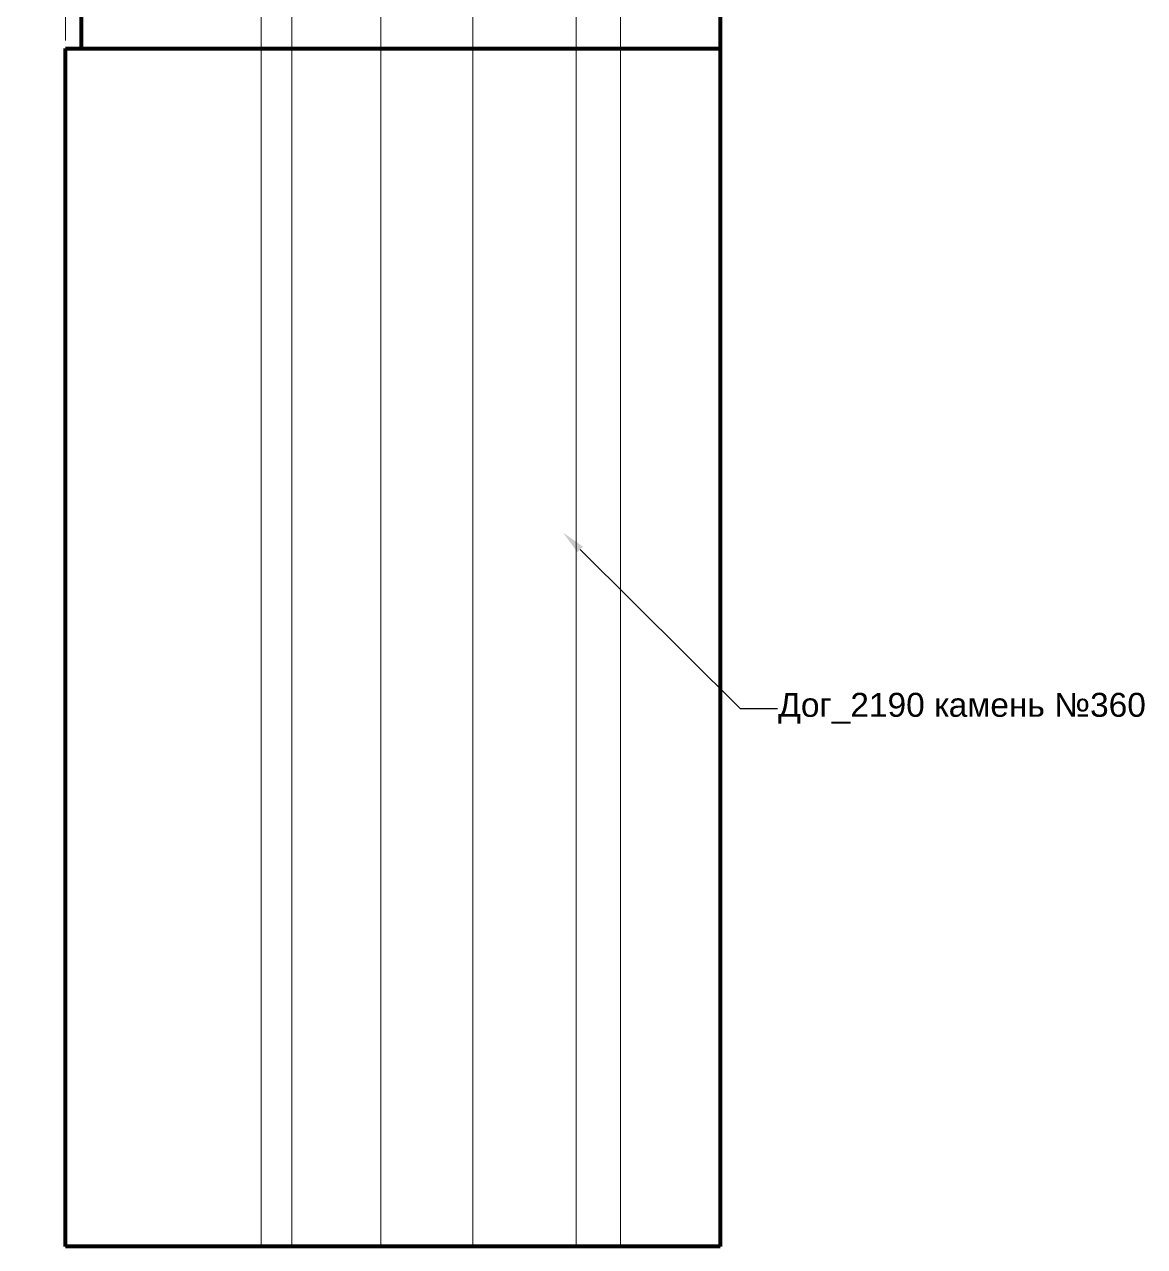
# Model space of a CAD drawing. Header units: millimetres. Extents: x 305 to 875, y -9648 to -9268.
# Drawn here: x 531.3 to 671.5, y -9550.7 to -9397.7 of the extents above; entities that cross this region are included whole.
import ezdxf
from ezdxf import colors
from ezdxf.entities.mleader import LeaderData, LeaderLine
from ezdxf.math import Vec2, Vec3

# ---------------------------------------------------------------- set-up
doc = ezdxf.new("R2010")
doc.units = ezdxf.units.MM
for name, color, linetype, lineweight in [('дверь ОБРАМЛЕНИЕ Пр_№360_Ном._пера__7', 7, 'Continuous', 13), ('линия 15', 7, 'Continuous', 15), ('линия 50', 1, 'Continuous', 100), ('тонкие_Ном._пера__21', 7, 'Continuous', 5)]:
    doc.layers.add(name, color=color, linetype=linetype, lineweight=lineweight)
doc.styles.get("Standard").update_dxf_attribs({"font": 'arial.ttf'})
doc.dimstyles.new('M_1', dxfattribs={"dimtxt": 1.8, "dimasz": 1, "dimexe": 1, "dimexo": 1, "dimgap": 0.6, "dimtad": 1, "dimdec": 0, "dimdsep": 46, "dimtxsty": 'Standard', "dimblk": 'ARCHTICK', "dimcen": -5, "dimclrd": 7, "dimclre": 7, "dimclrt": 7, "dimadec": 0, "dimazin": 0, "dimtfac": 1, "dimtdec": 0, "dimtmove": 0, "dimatfit": 3, "dimfxl": 1, "dimtolj": 1, "dimtzin": 0, "dimlwd": 5, "dimlwe": 5, "dimarcsym": 0})

# ---------------------------------------------------------------- blocks, each defined once
blk = doc.blocks.new('_ArchTick')
at = {"color": 0, "linetype": 'ByBlock', "const_width": 0.15}
blk.add_lwpolyline([(-0.5, -0.5), (0.5, 0.5)], dxfattribs=at)
blk = doc.blocks.new('*D46')
at = {"layer": 'Defpoints', "color": 0, "ltscale": 1000, "transparency": 16777216}
for p in [(618.38, -9380.99), (538.38, -9400.71), (618.38, -9400.71)]:
    blk.add_point(p, dxfattribs=at)
at = {"layer": 'линия 15', "color": 7, "lineweight": 5, "ltscale": 1000, "transparency": 16777216}
for p, q in [((538.38, -9399.71), (538.38, -9379.99)), ((618.38, -9399.71), (618.38, -9379.99)), ((538.38, -9380.99), (618.38, -9380.99))]:
    blk.add_line(p, q, dxfattribs=at)
at = {"layer": 'линия 15', "color": 7, "lineweight": 5, "ltscale": 1000, "transparency": 16777216, "rotation": 180}
blk.add_blockref('_ArchTick', (538.38, -9380.99), dxfattribs=at)
at = {"layer": 'линия 15', "color": 7, "lineweight": 5, "ltscale": 1000, "transparency": 16777216}
blk.add_blockref('_ArchTick', (618.38, -9380.99), dxfattribs=at)
at = {"layer": 'линия 15', "color": 7, "ltscale": 1000, "transparency": 16777216, "insert": (578.38, -9379.47), "char_height": 1.8, "attachment_point": 5}
blk.add_mtext('\\A1;80', dxfattribs=at)
blk = doc.blocks.new('*D45')
at = {"layer": 'Defpoints', "color": 0, "ltscale": 1000, "transparency": 16777216}
for p in [(538.38, -9380.99), (536.38, -9400.71), (538.38, -9400.71)]:
    blk.add_point(p, dxfattribs=at)
at = {"layer": 'линия 15', "color": 7, "lineweight": 5, "ltscale": 1000, "transparency": 16777216}
for p, q in [((536.38, -9399.71), (536.38, -9379.99)), ((538.38, -9399.71), (538.38, -9379.99)), ((536.38, -9380.99), (531.25, -9380.99)), ((538.38, -9380.99), (536.38, -9380.99))]:
    blk.add_line(p, q, dxfattribs=at)
at = {"layer": 'линия 15', "color": 7, "lineweight": 5, "ltscale": 1000, "transparency": 16777216, "rotation": 180}
blk.add_blockref('_ArchTick', (536.38, -9380.99), dxfattribs=at)
at = {"layer": 'линия 15', "color": 7, "lineweight": 5, "ltscale": 1000, "transparency": 16777216}
blk.add_blockref('_ArchTick', (538.38, -9380.99), dxfattribs=at)
at = {"layer": 'линия 15', "color": 7, "ltscale": 1000, "transparency": 16777216, "insert": (532.45, -9379.48), "char_height": 1.8, "attachment_point": 5}
blk.add_mtext('\\A1;2', dxfattribs=at)

msp = doc.modelspace()

# ---------------------------------------------------------------- linework, layer by layer
at = {"layer": 'дверь ОБРАМЛЕНИЕ Пр_№360_Ном._пера__7', "linetype": 'Continuous', "lineweight": 15, "flags": 128}
for points in [[(560.88, -9281.23), (560.88, -9400.71), (538.38, -9400.71), (538.38, -9281.23)], [(575.88, -9281.23), (575.88, -9400.71), (564.72, -9400.71), (564.72, -9281.23)], [(600.32, -9281.23), (600.32, -9400.71), (587.4, -9400.71), (587.4, -9281.23)], [(618.38, -9281.23), (618.38, -9400.71), (605.88, -9400.71), (605.88, -9281.23)]]:
    msp.add_lwpolyline(points, dxfattribs=at)
at = {"layer": 'линия 50', "color": 7}
for p, q in [((618.38, -9281.23), (618.38, -9550.71)), ((536.38, -9400.71), (618.38, -9400.71)), ((536.38, -9550.71), (536.38, -9400.71)), ((618.38, -9550.71), (536.38, -9550.71))]:
    msp.add_line(p, q, dxfattribs=at)
msp.add_lwpolyline([(538.38, -9400.71), (538.38, -9281.23)], dxfattribs=at)
at = {"layer": 'тонкие_Ном._пера__21', "linetype": 'Continuous', "lineweight": 15}
for p, q in [((536.38, -9400.71), (618.38, -9400.71)), ((560.88, -9400.71), (560.88, -9550.71)), ((564.72, -9400.71), (560.88, -9400.71)), ((564.72, -9550.71), (564.72, -9400.71)), ((575.88, -9400.71), (575.88, -9550.71)), ((587.4, -9400.71), (575.88, -9400.71)), ((587.4, -9550.71), (587.4, -9400.71)), ((600.32, -9400.71), (600.32, -9550.71)), ((605.88, -9400.71), (600.32, -9400.71)), ((605.88, -9550.71), (605.88, -9400.71)), ((618.38, -9400.71), (618.38, -9550.71)), ((560.88, -9550.71), (536.38, -9550.71)), ((575.88, -9550.71), (564.72, -9550.71)), ((600.32, -9550.71), (587.4, -9550.71)), ((618.38, -9550.71), (605.88, -9550.71)), ((618.38, -9550.71), (618.38, -9550.71))]:
    msp.add_line(p, q, dxfattribs=at)

# ---------------------------------------------------------------- dimensions: what is measured, and where the dimension line sits
at = {"layer": 'линия 15', "color": 7, "ltscale": 1000}
dim = msp.add_linear_dim(base=(538.38, -9380.99), p1=(536.38, -9400.71), p2=(538.38, -9400.71), dimstyle='M_1', dxfattribs=at)
dim.commit()
dim.dimension.update_dxf_attribs({"geometry": '*D45', "text_midpoint": (532.45, -9380.99), "dimtype": 128})
dim = msp.add_linear_dim(base=(618.38, -9380.99), p1=(538.38, -9400.71), p2=(618.38, -9400.71), dimstyle='M_1', dxfattribs=at)
dim.commit()
dim.dimension.update_dxf_attribs({"geometry": '*D46', "text_midpoint": (578.38, -9379.47)})

# ---------------------------------------------------------------- leaders
at = {"color": 7, "ltscale": 1000}
ml = msp.add_multileader_mtext('Standard', dxfattribs=at)
ml.set_content('\\A1;Дог_2190 камень №360 ', color=7)
ml.set_leader_properties()
ml.build(insert=Vec2(0, 0))
ml.multileader.update_dxf_attribs({"text_right_attachment_type": 6, "dogleg_length": 0.36, "arrow_head_size": 3})
ctx = ml.context
ctx.base_point, ctx.char_height, ctx.arrow_head_size, ctx.landing_gap_size, ctx.plane_origin = Vec3(625.55, -9483.37), 3, 3, 0.09, Vec3(586.89, -9490.43)
ctx.right_attachment = 6
notes = []
notes.append((ctx, [(1, (1, 1, 0), (620.87, -9483.37), (1, 0), 4.68, [(0, [(598.7, -9461.32)], 0, [])])]))
ctx.mtext.insert, ctx.mtext.flow_direction = Vec3(625.64, -9481.39), 5
for ctx, leaders in notes:
    for number, flags, end, landing, length, lines in leaders:
        leader = LeaderData()
        leader.index, (leader.has_last_leader_line, leader.has_dogleg_vector, leader.attachment_direction) = number, flags
        leader.last_leader_point, leader.dogleg_vector, leader.dogleg_length = Vec3(end), Vec3(landing), length
        for number, points, colour, breaks in lines:
            line = LeaderLine()
            line.index, line.vertices, line.color, line.breaks = number, Vec3.list(points), colors.encode_raw_color(colour), breaks
            leader.lines.append(line)
        ctx.leaders.append(leader)

doc.saveas('drawing.dxf')
